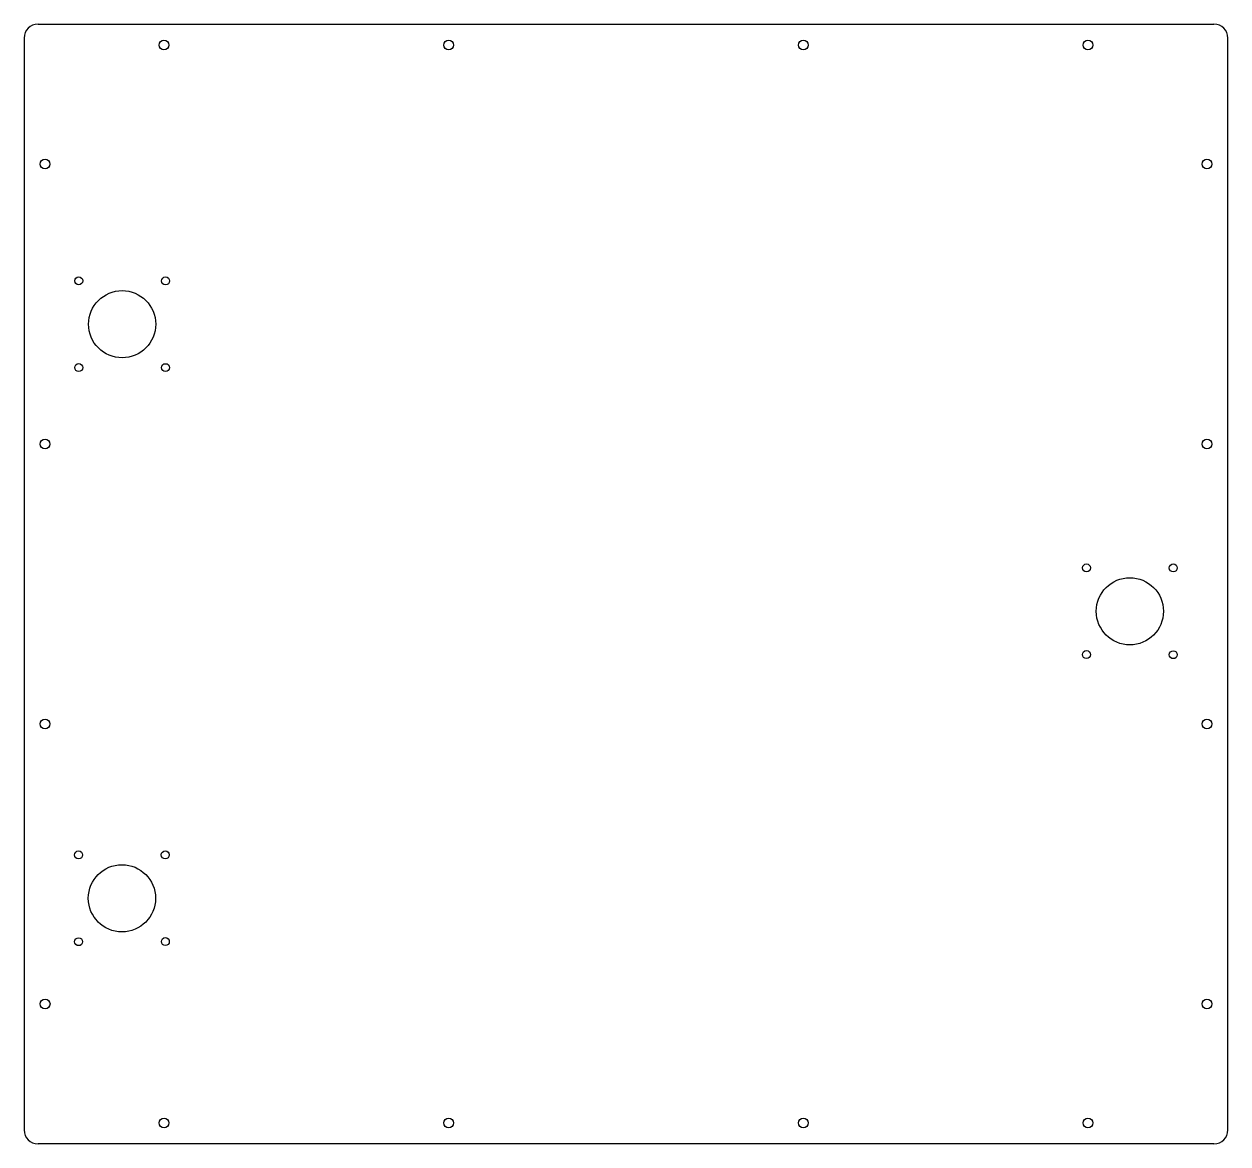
# Model space of a CAD drawing. Extents: x -245 to 185, y -192 to 208.
import ezdxf

# ---------------------------------------------------------------- set-up
doc = ezdxf.new("R2010")
doc.units = 0
doc.layers.get('0').update_dxf_attribs({"linetype": 'continuous'})

# ---------------------------------------------------------------- blocks, each defined once
blk = doc.blocks.new('PART__FEATURE')
at = {"color": 0}
for p, q in [((-240, 207.68), (180, 207.68)), ((-245, 202.68), (-245, -187.32)), ((185, -187.32), (185, 202.68)), ((180, -192.32), (-240, -192.32))]:
    blk.add_line(p, q, dxfattribs=at)
for centre, radius in [((-195.03, 200.19), 1.75), ((-93.33, 200.18), 1.75), ((33.33, 200.18), 1.75), ((135, 200.18), 1.75), ((-237.5, 157.68), 1.75), ((177.5, 157.68), 1.75), ((-225.46, 115.97), 1.42), ((-194.47, 115.95), 1.42), ((-209.98, 100.47), 12), ((-225.48, 84.99), 1.42), ((-194.49, 84.96), 1.42), ((-237.5, 57.68), 1.75), ((177.5, 57.68), 1.75), ((134.49, 13.44), 1.42), ((165.48, 13.42), 1.42), ((149.98, -2.06), 12), ((134.47, -17.55), 1.42), ((165.46, -17.57), 1.42), ((-237.5, -42.32), 1.75), ((177.5, -42.32), 1.75), ((-225.55, -89.09), 1.42), ((-194.57, -89.07), 1.42), ((-210.05, -104.58), 12), ((-225.53, -120.08), 1.42), ((-194.54, -120.06), 1.42), ((-237.49, -142.32), 1.75), ((177.5, -142.32), 1.75), ((-195, -184.82), 1.75), ((-93.33, -184.82), 1.75), ((33.33, -184.82), 1.75), ((135, -184.82), 1.75)]:
    blk.add_circle(centre, radius, dxfattribs=at)
for centre, start, end in [((-240, 202.68), 90, -180), ((180, 202.68), 0, 90), ((-240, -187.32), 180, -90), ((180, -187.32), -90, 0)]:
    blk.add_arc(centre, 5, start, end, dxfattribs=at)

msp = doc.modelspace()

# ---------------------------------------------------------------- block references
at = {"color": 0}
msp.add_blockref('PART__FEATURE', (0, 0), dxfattribs=at)

doc.saveas('drawing.dxf')
